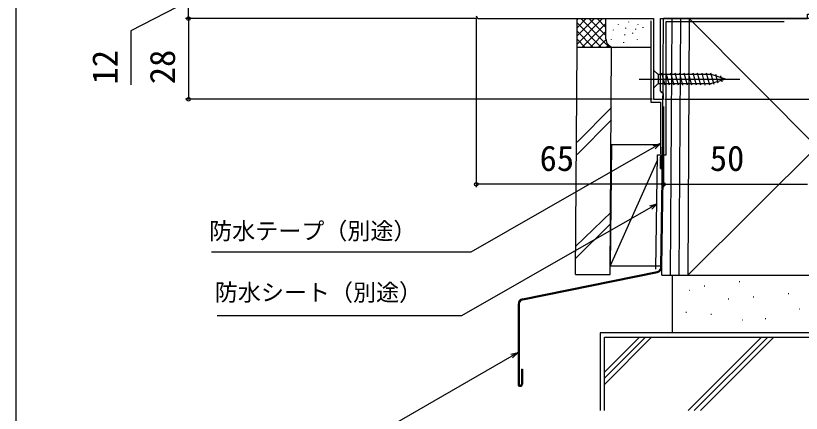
# Model space of a CAD drawing. Units: millimetres, scale not verified. Extents: x -525 to 525, y -783 to 779.
# Drawn here: x -525 to -252.1, y -189.7 to -51.7 of the extents above; entities that cross this region are included whole.
import ezdxf
from ezdxf.enums import TextEntityAlignment as Align

# ---------------------------------------------------------------- set-up
doc = ezdxf.new("R2010")
doc.units = ezdxf.units.MM
doc.header["$LTSCALE"] = 4
for name, color, linetype in [('0-2_YKK_11', 7, 'Continuous'), ('0-5_YKK_13', 4, 'Continuous'), ('0-7_YKK_D', 6, 'Continuous'), ('0-8_YKK_ZWAK', 7, 'Continuous'), ('0-9_YSS_K', 3, 'Continuous'), ('0-A_YSS_KE', 3, 'Continuous')]:
    doc.layers.add(name, color=color, linetype=linetype)
doc.styles.add('ＭＳ ゴシック', font='')
doc.styles.get('ＭＳ ゴシック').set_extended_font_data('MS Gothic')

msp = doc.modelspace()

# ---------------------------------------------------------------- linework, layer by layer
at = {"layer": '0-2_YKK_11'}
msp.add_lwpolyline([(-364, -52.7), (-303.4, -52.7), (-303.4, -80.7), (-300, -80.7), (-300, -78.8), (-300.5, -78.3), (-301, -77.8), (-301, -52.7), (-250, -52.7), (-250, -51.2), (-237.5, -51.2), (-237.5, -52.7), (-235, -52.7), (-235, -48.7), (-250, -48.7)], dxfattribs=at)
msp.add_arc((-364, -51.7), 1, 180.00001, 269.99999, dxfattribs=at)
at = {"layer": '0-5_YKK_13'}
for p, q in [((-303.4, -70.6), (-303.4, -76.8)), ((-303.4, -70.6), (-301.85, -72.15)), ((-283.316, -72.15), (-301.85, -72.15)), ((-301.85, -72.15), (-301.85, -75.25)), ((-299.424, -75.8), (-300.549, -71.6)), ((-297.871, -75.8), (-298.996, -71.6)), ((-296.318, -75.8), (-297.443, -71.6)), ((-294.765, -75.8), (-295.89, -71.6)), ((-293.212, -75.8), (-294.337, -71.6)), ((-291.659, -75.8), (-292.784, -71.6)), ((-290.106, -75.8), (-291.232, -71.6)), ((-288.553, -75.8), (-289.679, -71.6)), ((-287, -75.8), (-288.126, -71.6)), ((-285.447, -75.8), (-286.573, -71.6)), ((-283.894, -75.8), (-285.02, -71.6)), ((-282.411, -75.541), (-283.467, -71.6)), ((-278.4, -73.7), (-283.316, -72.15)), ((-280.979, -75.09), (-281.792, -72.054)), ((-279.547, -74.638), (-280.096, -72.588)), ((-308.4, -73.7), (-273.4, -73.7)), ((-303.4, -76.8), (-301.85, -75.25)), ((-301.85, -75.25), (-283.316, -75.25)), ((-278.4, -73.7), (-283.316, -75.25))]:
    msp.add_line(p, q, dxfattribs=at)
at = {"layer": '0-7_YKK_D'}
for p, q in [((-465, -52.7), (-465, -40.7)), ((-365, -52.7), (-466, -52.7)), ((-365, -52.7), (-466, -52.7)), ((-465, -52.7), (-465, -80.7)), ((-365, -52.7), (-365, -111.2)), ((-303.9, -80.7), (-466, -80.7)), ((-299.5, -80.7), (-8, -80.7)), ((-300, -83.2), (-300, -111.2)), ((-300, -83.2), (-300, -111.2)), ((-300, -110.2), (-365, -110.2)), ((-300, -110.2), (-249.999, -110.2))]:
    msp.add_line(p, q, dxfattribs=at)
for points in [[(-465, -46.7), (-485, -56.977), (-485, -75.704)], [(-301, -96.065), (-303.214, -97.331), (-366.932, -133.749), (-456.956, -133.749)], [(-303.553, -96.737), (-301, -96.065), (-302.875, -97.924)], [(-302.117, -116.977), (-304.331, -118.242), (-370.181, -155.879), (-455.022, -155.879)], [(-304.67, -117.649), (-302.117, -116.977), (-303.992, -118.835)], [(-350.5, -168.511), (-352.708, -169.786), (-409.014, -202.294), (-488.067, -202.294)], [(-353.05, -169.194), (-350.5, -168.511), (-352.366, -170.378)]]:
    msp.add_lwpolyline(points, dxfattribs=at)
for centre in [(-465, -52.7), (-465, -52.7), (-465, -80.7), (-365, -110.2), (-300, -110.2), (-300, -110.2)]:
    msp.add_circle(centre, 0.637, dxfattribs=at)
at = {"layer": '0-8_YKK_ZWAK'}
msp.add_line((-525, 747.3), (-525, -782.7), dxfattribs=at)
at = {"layer": '0-9_YSS_K'}
for p, q in [((-330, -62.7), (-330, -52.7)), ((-330, -61.558), (-321.142, -52.7)), ((-330, -58.729), (-323.971, -52.7)), ((-330, -55.901), (-326.799, -52.7)), ((-330, -53.073), (-329.627, -52.7)), ((-330, -54.215), (-321.515, -62.7)), ((-328.686, -52.7), (-318.686, -62.7)), ((-328.314, -62.7), (-320, -54.386)), ((-325.858, -52.7), (-320, -58.558)), ((-323.029, -52.7), (-320, -55.729)), ((-320.201, -52.7), (-320, -52.901)), ((-320, -59.7), (-320, -52.7)), ((-312.068, -53.792), (-312.068, -53.992)), ((-300.5, -141.7), (-300, -52.7)), ((-300, -59.7), (-300, -52.7)), ((-291, -52.7), (-300, -52.7)), ((-297.5, -141.7), (-297, -52.7)), ((-294.5, -141.7), (-294, -52.7)), ((-291, -52.7), (-291.5, -141.7)), ((-202, -52.7), (-291.5, -141.7)), ((-291, -52.7), (-202.5, -141.7)), ((-330, -57.043), (-324.343, -62.7)), ((-325.485, -62.7), (-320, -57.215)), ((-317.505, -56.557), (-317.505, -56.757)), ((-315.674, -54.701), (-315.674, -54.901)), ((-313.165, -55.889), (-313.165, -56.089)), ((-309.658, -56.223), (-309.658, -56.423)), ((-308.891, -54.588), (-308.891, -54.788)), ((-307.151, -55.72), (-307.151, -55.92)), ((-330, -59.872), (-327.172, -62.7)), ((-322.657, -62.7), (-319.982, -60.025)), ((-318.172, -59.895), (-318.172, -60.095)), ((-313.499, -58.226), (-313.499, -58.426)), ((-310.706, -57.623), (-310.706, -57.823)), ((-309.159, -59.895), (-309.159, -60.095)), ((-317, -62.7), (-330, -62.7)), ((-319.828, -62.7), (-319.034, -61.905)), ((-304.4, -62.7), (-317, -62.7)), ((-313.833, -60.896), (-313.833, -61.096)), ((-273, -69.7), (-272.984, -69.7)), ((-318, -83.595), (-330, -95.595)), ((-318, -87.838), (-330, -99.838)), ((-302.1, -101.756), (-318.5, -138.512)), ((-318, -119.742), (-330.5, -131.742)), ((-330.5, -135.985), (-318.5, -123.985)), ((-300.5, -141.7), (-291.5, -141.7)), ((-273.684, -143.94), (-273.484, -143.94)), ((-291.085, -146.967), (-290.885, -146.967)), ((-285.789, -145.454), (-285.589, -145.454)), ((-277.467, -149.993), (-277.267, -149.993)), ((-268.766, -149.237), (-268.566, -149.237)), ((-256.661, -148.102), (-256.461, -148.102)), ((-292.22, -154.533), (-292.02, -154.533)), ((-283.519, -155.289), (-283.319, -155.289)), ((-252.878, -153.398), (-252.678, -153.398)), ((-272.549, -157.181), (-272.349, -157.181)), ((-264.605, -156.802), (-264.405, -156.802)), ((-320.5, -188.71), (-320.5, -163.2)), ((-320.5, -163.2), (-173.5, -163.2)), ((-320.5, -179.616), (-304.084, -163.2)), ((-320.5, -177.494), (-306.205, -163.2)), ((-320.5, -175.373), (-308.327, -163.2)), ((-291.41, -188.71), (-265.9, -163.2)), ((-289.289, -188.71), (-263.779, -163.2)), ((-287.168, -188.71), (-261.658, -163.2))]:
    msp.add_line(p, q, dxfattribs=at)
msp.add_lwpolyline([(-301, -96.505), (-318, -96.505), (-318.5, -138.512), (-300.85, -138.512)], dxfattribs=at)
msp.add_arc((-317, -59.7), 3, 180, 270, dxfattribs=at)
at = {"layer": '0-A_YSS_KE'}
for p, q in [((-304.4, -53.475), (-304.4, -81.7)), ((-299.001, -53.7), (-258.001, -53.7)), ((-299.001, -99.951), (-299.001, -53.7)), ((-330.5, -141.505), (-330, -62.705)), ((-304.4, -81.7), (-301, -81.7)), ((-301, -81.7), (-301, -99.613)), ((-302.6, -139.692), (-302.101, -99.951)), ((-302.101, -99.951), (-299.001, -99.951)), ((-301, -104.7), (-301, -100.7)), ((-300.85, -138.852), (-300.35, -100.7)), ((-300.5, -138.852), (-300, -100.7)), ((-348.898, -149.975), (-302.171, -140.468)), ((-348.829, -150.318), (-302.101, -140.811)), ((-330.5, -141.505), (-318.5, -141.505)), ((-297.001, -141.7), (-297.001, -161.7)), ((-297.001, -141.7), (-197.001, -141.7)), ((-350.5, -151.935), (-350.5, -179.551)), ((-350.15, -151.935), (-350.15, -179.551)), ((-322, -161.7), (-322, -188.71)), ((-197.001, -161.7), (-297.001, -161.7)), ((-349.35, -174.301), (-349.35, -179.551)), ((-349.35, -174.301), (-349, -174.301)), ((-349, -174.301), (-349, -179.551))]:
    msp.add_line(p, q, dxfattribs=at)
msp.add_lwpolyline([(-202.5, -141.7), (-202, -52.7), (-291, -52.7), (-291.5, -141.7)], close=True, dxfattribs=at)
for points in [[(-318.5, -141.505), (-318, -62.705), (-330, -62.705)], [(-301, -104.7), (-300.65, -104.7), (-300.65, -100.7)], [(-172, -188.71), (-172, -161.7), (-322, -161.7)]]:
    msp.add_lwpolyline(points, dxfattribs=at)
for centre, radius, start, end in [((-300.5, -100.7), 0.5, 0, 180), ((-300.5, -100.7), 0.15, 0, 180), ((-302.5, -138.852), 1.65, 281.5, 0), ((-302.5, -138.852), 2, 281.5, 0), ((-348.5, -151.935), 2, 101.5, 180), ((-348.5, -151.935), 1.65, 101.5, 180), ((-349.75, -179.551), 0.75, 180, 0), ((-349.75, -179.551), 0.4, 180, 0)]:
    msp.add_arc(centre, radius, start, end, dxfattribs=at)

# ---------------------------------------------------------------- texts
at = {"layer": '0-7_YKK_D', "style": 'ＭＳ ゴシック'}
for s, p in [('12', (-487, -75.545)), ('28', (-467, -75.461))]:
    msp.add_text(s, height=8.798, rotation=90, dxfattribs=at).set_placement(p, align=Align.BOTTOM_LEFT)
for s, height, p in [('65', 8.798, (-343.008, -108.2)), ('50', 8.798, (-283.863, -108.2)), ('防水テープ（別途）', 5.865, (-457.792, -131.085)), ('防水シート（別途）', 5.865, (-455.822, -152.403))]:
    msp.add_text(s, height=height, dxfattribs=at).set_placement(p, align=Align.BOTTOM_LEFT)

doc.saveas('drawing.dxf')
